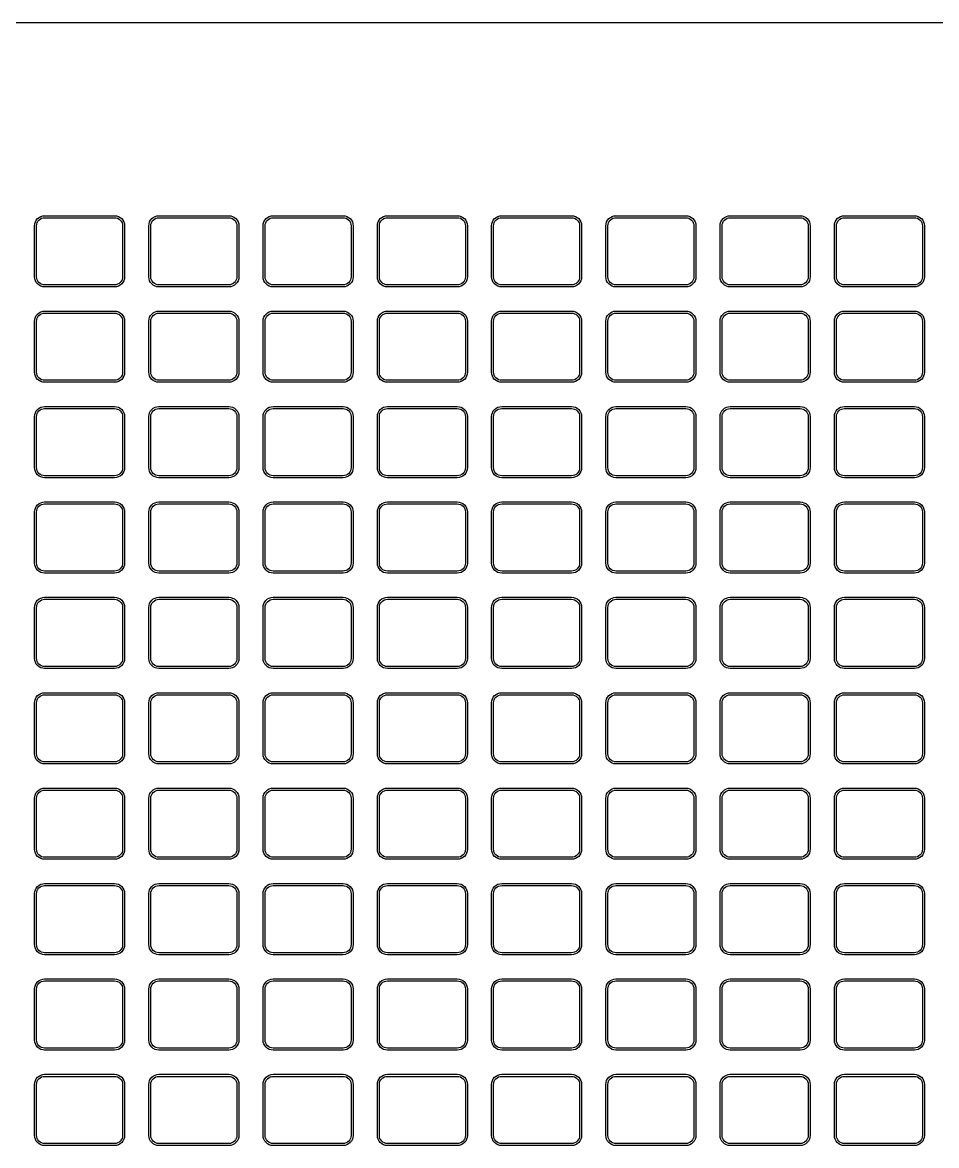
# Model space of a CAD drawing. Extents: x -776 to -647, y 130 to 286.
# Drawn here: x -743.94 to -709.94, y 208.42 to 250.21 of the extents above; entities that cross this region are included whole.
import ezdxf

# ---------------------------------------------------------------- set-up
doc = ezdxf.new("R2010")
doc.units = 0
doc.header["$MEASUREMENT"] = 0
doc.layers.add('1', color=1, linetype='CONTINUOUS')
doc.layers.add('5', color=5, linetype='CONTINUOUS')

msp = doc.modelspace()

# ---------------------------------------------------------------- linework, layer by layer
at = {"layer": '1', "color": 1}
msp.add_line((-774.021, 250.205), (-658.615, 250.205), dxfattribs=at)
at = {"layer": '1'}
for points in [[(-743.118, 243.015), (-740.518, 243.015, -0.414214), (-740.143, 242.64), (-740.143, 240.74, -0.414214), (-740.518, 240.365), (-743.118, 240.365, -0.414214), (-743.493, 240.74), (-743.493, 242.64, -0.414214)], [(-738.868, 243.015), (-736.268, 243.015, -0.414214), (-735.893, 242.64), (-735.893, 240.74, -0.414214), (-736.268, 240.365), (-738.868, 240.365, -0.414214), (-739.243, 240.74), (-739.243, 242.64, -0.414214)], [(-734.618, 243.015), (-732.018, 243.015, -0.414214), (-731.643, 242.64), (-731.643, 240.74, -0.414214), (-732.018, 240.365), (-734.618, 240.365, -0.414214), (-734.993, 240.74), (-734.993, 242.64, -0.414214)], [(-730.368, 243.015), (-727.768, 243.015, -0.414214), (-727.393, 242.64), (-727.393, 240.74, -0.414214), (-727.768, 240.365), (-730.368, 240.365, -0.414214), (-730.743, 240.74), (-730.743, 242.64, -0.414214)], [(-726.118, 243.015), (-723.518, 243.015, -0.414214), (-723.143, 242.64), (-723.143, 240.74, -0.414214), (-723.518, 240.365), (-726.118, 240.365, -0.414214), (-726.493, 240.74), (-726.493, 242.64, -0.414214)], [(-721.868, 243.015), (-719.268, 243.015, -0.414214), (-718.893, 242.64), (-718.893, 240.74, -0.414214), (-719.268, 240.365), (-721.868, 240.365, -0.414214), (-722.243, 240.74), (-722.243, 242.64, -0.414214)], [(-717.618, 243.015), (-715.018, 243.015, -0.414214), (-714.643, 242.64), (-714.643, 240.74, -0.414214), (-715.018, 240.365), (-717.618, 240.365, -0.414214), (-717.993, 240.74), (-717.993, 242.64, -0.414214)], [(-713.368, 243.015), (-710.768, 243.015, -0.414214), (-710.393, 242.64), (-710.393, 240.74, -0.414214), (-710.768, 240.365), (-713.368, 240.365, -0.414214), (-713.743, 240.74), (-713.743, 242.64, -0.414214)], [(-743.118, 239.465), (-740.518, 239.465, -0.414214), (-740.143, 239.09), (-740.143, 237.19, -0.414214), (-740.518, 236.815), (-743.118, 236.815, -0.414214), (-743.493, 237.19), (-743.493, 239.09, -0.414214)], [(-738.868, 239.465), (-736.268, 239.465, -0.414214), (-735.893, 239.09), (-735.893, 237.19, -0.414214), (-736.268, 236.815), (-738.868, 236.815, -0.414214), (-739.243, 237.19), (-739.243, 239.09, -0.414214)], [(-734.618, 239.465), (-732.018, 239.465, -0.414214), (-731.643, 239.09), (-731.643, 237.19, -0.414214), (-732.018, 236.815), (-734.618, 236.815, -0.414214), (-734.993, 237.19), (-734.993, 239.09, -0.414214)], [(-730.368, 239.465), (-727.768, 239.465, -0.414214), (-727.393, 239.09), (-727.393, 237.19, -0.414214), (-727.768, 236.815), (-730.368, 236.815, -0.414214), (-730.743, 237.19), (-730.743, 239.09, -0.414214)], [(-726.118, 239.465), (-723.518, 239.465, -0.414214), (-723.143, 239.09), (-723.143, 237.19, -0.414214), (-723.518, 236.815), (-726.118, 236.815, -0.414214), (-726.493, 237.19), (-726.493, 239.09, -0.414214)], [(-721.868, 239.465), (-719.268, 239.465, -0.414214), (-718.893, 239.09), (-718.893, 237.19, -0.414214), (-719.268, 236.815), (-721.868, 236.815, -0.414214), (-722.243, 237.19), (-722.243, 239.09, -0.414214)], [(-717.618, 239.465), (-715.018, 239.465, -0.414214), (-714.643, 239.09), (-714.643, 237.19, -0.414214), (-715.018, 236.815), (-717.618, 236.815, -0.414214), (-717.993, 237.19), (-717.993, 239.09, -0.414214)], [(-713.368, 239.465), (-710.768, 239.465, -0.414214), (-710.393, 239.09), (-710.393, 237.19, -0.414214), (-710.768, 236.815), (-713.368, 236.815, -0.414214), (-713.743, 237.19), (-713.743, 239.09, -0.414214)], [(-743.118, 235.915), (-740.518, 235.915, -0.414214), (-740.143, 235.54), (-740.143, 233.64, -0.414214), (-740.518, 233.265), (-743.118, 233.265, -0.414214), (-743.493, 233.64), (-743.493, 235.54, -0.414214)], [(-738.868, 235.915), (-736.268, 235.915, -0.414214), (-735.893, 235.54), (-735.893, 233.64, -0.414214), (-736.268, 233.265), (-738.868, 233.265, -0.414214), (-739.243, 233.64), (-739.243, 235.54, -0.414214)], [(-734.618, 235.915), (-732.018, 235.915, -0.414214), (-731.643, 235.54), (-731.643, 233.64, -0.414214), (-732.018, 233.265), (-734.618, 233.265, -0.414214), (-734.993, 233.64), (-734.993, 235.54, -0.414214)], [(-730.368, 235.915), (-727.768, 235.915, -0.414214), (-727.393, 235.54), (-727.393, 233.64, -0.414214), (-727.768, 233.265), (-730.368, 233.265, -0.414214), (-730.743, 233.64), (-730.743, 235.54, -0.414214)], [(-726.118, 235.915), (-723.518, 235.915, -0.414214), (-723.143, 235.54), (-723.143, 233.64, -0.414214), (-723.518, 233.265), (-726.118, 233.265, -0.414214), (-726.493, 233.64), (-726.493, 235.54, -0.414214)], [(-721.868, 235.915), (-719.268, 235.915, -0.414214), (-718.893, 235.54), (-718.893, 233.64, -0.414214), (-719.268, 233.265), (-721.868, 233.265, -0.414214), (-722.243, 233.64), (-722.243, 235.54, -0.414214)], [(-717.618, 235.915), (-715.018, 235.915, -0.414214), (-714.643, 235.54), (-714.643, 233.64, -0.414214), (-715.018, 233.265), (-717.618, 233.265, -0.414214), (-717.993, 233.64), (-717.993, 235.54, -0.414214)], [(-713.368, 235.915), (-710.768, 235.915, -0.414214), (-710.393, 235.54), (-710.393, 233.64, -0.414214), (-710.768, 233.265), (-713.368, 233.265, -0.414214), (-713.743, 233.64), (-713.743, 235.54, -0.414214)], [(-743.118, 232.365), (-740.518, 232.365, -0.414214), (-740.143, 231.99), (-740.143, 230.09, -0.414214), (-740.518, 229.715), (-743.118, 229.715, -0.414214), (-743.493, 230.09), (-743.493, 231.99, -0.414214)], [(-738.868, 232.365), (-736.268, 232.365, -0.414214), (-735.893, 231.99), (-735.893, 230.09, -0.414214), (-736.268, 229.715), (-738.868, 229.715, -0.414214), (-739.243, 230.09), (-739.243, 231.99, -0.414214)], [(-734.618, 232.365), (-732.018, 232.365, -0.414214), (-731.643, 231.99), (-731.643, 230.09, -0.414214), (-732.018, 229.715), (-734.618, 229.715, -0.414214), (-734.993, 230.09), (-734.993, 231.99, -0.414214)], [(-730.368, 232.365), (-727.768, 232.365, -0.414214), (-727.393, 231.99), (-727.393, 230.09, -0.414214), (-727.768, 229.715), (-730.368, 229.715, -0.414214), (-730.743, 230.09), (-730.743, 231.99, -0.414214)], [(-726.118, 232.365), (-723.518, 232.365, -0.414214), (-723.143, 231.99), (-723.143, 230.09, -0.414214), (-723.518, 229.715), (-726.118, 229.715, -0.414214), (-726.493, 230.09), (-726.493, 231.99, -0.414214)], [(-721.868, 232.365), (-719.268, 232.365, -0.414214), (-718.893, 231.99), (-718.893, 230.09, -0.414214), (-719.268, 229.715), (-721.868, 229.715, -0.414214), (-722.243, 230.09), (-722.243, 231.99, -0.414214)], [(-717.618, 232.365), (-715.018, 232.365, -0.414214), (-714.643, 231.99), (-714.643, 230.09, -0.414214), (-715.018, 229.715), (-717.618, 229.715, -0.414214), (-717.993, 230.09), (-717.993, 231.99, -0.414214)], [(-713.368, 232.365), (-710.768, 232.365, -0.414214), (-710.393, 231.99), (-710.393, 230.09, -0.414214), (-710.768, 229.715), (-713.368, 229.715, -0.414214), (-713.743, 230.09), (-713.743, 231.99, -0.414214)], [(-743.118, 228.815), (-740.518, 228.815, -0.414214), (-740.143, 228.44), (-740.143, 226.54, -0.414214), (-740.518, 226.165), (-743.118, 226.165, -0.414214), (-743.493, 226.54), (-743.493, 228.44, -0.414214)], [(-738.868, 228.815), (-736.268, 228.815, -0.414214), (-735.893, 228.44), (-735.893, 226.54, -0.414214), (-736.268, 226.165), (-738.868, 226.165, -0.414214), (-739.243, 226.54), (-739.243, 228.44, -0.414214)], [(-734.618, 228.815), (-732.018, 228.815, -0.414214), (-731.643, 228.44), (-731.643, 226.54, -0.414214), (-732.018, 226.165), (-734.618, 226.165, -0.414214), (-734.993, 226.54), (-734.993, 228.44, -0.414214)], [(-730.368, 228.815), (-727.768, 228.815, -0.414214), (-727.393, 228.44), (-727.393, 226.54, -0.414214), (-727.768, 226.165), (-730.368, 226.165, -0.414214), (-730.743, 226.54), (-730.743, 228.44, -0.414214)], [(-726.118, 228.815), (-723.518, 228.815, -0.414214), (-723.143, 228.44), (-723.143, 226.54, -0.414214), (-723.518, 226.165), (-726.118, 226.165, -0.414214), (-726.493, 226.54), (-726.493, 228.44, -0.414214)], [(-721.868, 228.815), (-719.268, 228.815, -0.414214), (-718.893, 228.44), (-718.893, 226.54, -0.414214), (-719.268, 226.165), (-721.868, 226.165, -0.414214), (-722.243, 226.54), (-722.243, 228.44, -0.414214)], [(-717.618, 228.815), (-715.018, 228.815, -0.414214), (-714.643, 228.44), (-714.643, 226.54, -0.414214), (-715.018, 226.165), (-717.618, 226.165, -0.414214), (-717.993, 226.54), (-717.993, 228.44, -0.414214)], [(-713.368, 228.815), (-710.768, 228.815, -0.414214), (-710.393, 228.44), (-710.393, 226.54, -0.414214), (-710.768, 226.165), (-713.368, 226.165, -0.414214), (-713.743, 226.54), (-713.743, 228.44, -0.414214)], [(-743.118, 225.265), (-740.518, 225.265, -0.414214), (-740.143, 224.89), (-740.143, 222.99, -0.414214), (-740.518, 222.615), (-743.118, 222.615, -0.414214), (-743.493, 222.99), (-743.493, 224.89, -0.414214)], [(-738.868, 225.265), (-736.268, 225.265, -0.414214), (-735.893, 224.89), (-735.893, 222.99, -0.414214), (-736.268, 222.615), (-738.868, 222.615, -0.414214), (-739.243, 222.99), (-739.243, 224.89, -0.414214)], [(-734.618, 225.265), (-732.018, 225.265, -0.414214), (-731.643, 224.89), (-731.643, 222.99, -0.414214), (-732.018, 222.615), (-734.618, 222.615, -0.414214), (-734.993, 222.99), (-734.993, 224.89, -0.414214)], [(-730.368, 225.265), (-727.768, 225.265, -0.414214), (-727.393, 224.89), (-727.393, 222.99, -0.414214), (-727.768, 222.615), (-730.368, 222.615, -0.414214), (-730.743, 222.99), (-730.743, 224.89, -0.414214)], [(-726.118, 225.265), (-723.518, 225.265, -0.414214), (-723.143, 224.89), (-723.143, 222.99, -0.414214), (-723.518, 222.615), (-726.118, 222.615, -0.414214), (-726.493, 222.99), (-726.493, 224.89, -0.414214)], [(-721.868, 225.265), (-719.268, 225.265, -0.414214), (-718.893, 224.89), (-718.893, 222.99, -0.414214), (-719.268, 222.615), (-721.868, 222.615, -0.414214), (-722.243, 222.99), (-722.243, 224.89, -0.414214)], [(-717.618, 225.265), (-715.018, 225.265, -0.414214), (-714.643, 224.89), (-714.643, 222.99, -0.414214), (-715.018, 222.615), (-717.618, 222.615, -0.414214), (-717.993, 222.99), (-717.993, 224.89, -0.414214)], [(-713.368, 225.265), (-710.768, 225.265, -0.414214), (-710.393, 224.89), (-710.393, 222.99, -0.414214), (-710.768, 222.615), (-713.368, 222.615, -0.414214), (-713.743, 222.99), (-713.743, 224.89, -0.414214)], [(-743.118, 221.715), (-740.518, 221.715, -0.414214), (-740.143, 221.34), (-740.143, 219.44, -0.414214), (-740.518, 219.065), (-743.118, 219.065, -0.414214), (-743.493, 219.44), (-743.493, 221.34, -0.414214)], [(-738.868, 221.715), (-736.268, 221.715, -0.414214), (-735.893, 221.34), (-735.893, 219.44, -0.414214), (-736.268, 219.065), (-738.868, 219.065, -0.414214), (-739.243, 219.44), (-739.243, 221.34, -0.414214)], [(-734.618, 221.715), (-732.018, 221.715, -0.414214), (-731.643, 221.34), (-731.643, 219.44, -0.414214), (-732.018, 219.065), (-734.618, 219.065, -0.414214), (-734.993, 219.44), (-734.993, 221.34, -0.414214)], [(-730.368, 221.715), (-727.768, 221.715, -0.414214), (-727.393, 221.34), (-727.393, 219.44, -0.414214), (-727.768, 219.065), (-730.368, 219.065, -0.414214), (-730.743, 219.44), (-730.743, 221.34, -0.414214)], [(-726.118, 221.715), (-723.518, 221.715, -0.414214), (-723.143, 221.34), (-723.143, 219.44, -0.414214), (-723.518, 219.065), (-726.118, 219.065, -0.414214), (-726.493, 219.44), (-726.493, 221.34, -0.414214)], [(-721.868, 221.715), (-719.268, 221.715, -0.414214), (-718.893, 221.34), (-718.893, 219.44, -0.414214), (-719.268, 219.065), (-721.868, 219.065, -0.414214), (-722.243, 219.44), (-722.243, 221.34, -0.414214)], [(-717.618, 221.715), (-715.018, 221.715, -0.414214), (-714.643, 221.34), (-714.643, 219.44, -0.414214), (-715.018, 219.065), (-717.618, 219.065, -0.414214), (-717.993, 219.44), (-717.993, 221.34, -0.414214)], [(-713.368, 221.715), (-710.768, 221.715, -0.414214), (-710.393, 221.34), (-710.393, 219.44, -0.414214), (-710.768, 219.065), (-713.368, 219.065, -0.414214), (-713.743, 219.44), (-713.743, 221.34, -0.414214)], [(-743.118, 218.165), (-740.518, 218.165, -0.414214), (-740.143, 217.79), (-740.143, 215.89, -0.414214), (-740.518, 215.515), (-743.118, 215.515, -0.414214), (-743.493, 215.89), (-743.493, 217.79, -0.414214)], [(-738.868, 218.165), (-736.268, 218.165, -0.414214), (-735.893, 217.79), (-735.893, 215.89, -0.414214), (-736.268, 215.515), (-738.868, 215.515, -0.414214), (-739.243, 215.89), (-739.243, 217.79, -0.414214)], [(-734.618, 218.165), (-732.018, 218.165, -0.414214), (-731.643, 217.79), (-731.643, 215.89, -0.414214), (-732.018, 215.515), (-734.618, 215.515, -0.414214), (-734.993, 215.89), (-734.993, 217.79, -0.414214)], [(-730.368, 218.165), (-727.768, 218.165, -0.414214), (-727.393, 217.79), (-727.393, 215.89, -0.414214), (-727.768, 215.515), (-730.368, 215.515, -0.414214), (-730.743, 215.89), (-730.743, 217.79, -0.414214)], [(-726.118, 218.165), (-723.518, 218.165, -0.414214), (-723.143, 217.79), (-723.143, 215.89, -0.414214), (-723.518, 215.515), (-726.118, 215.515, -0.414214), (-726.493, 215.89), (-726.493, 217.79, -0.414214)], [(-721.868, 218.165), (-719.268, 218.165, -0.414214), (-718.893, 217.79), (-718.893, 215.89, -0.414214), (-719.268, 215.515), (-721.868, 215.515, -0.414214), (-722.243, 215.89), (-722.243, 217.79, -0.414214)], [(-717.618, 218.165), (-715.018, 218.165, -0.414214), (-714.643, 217.79), (-714.643, 215.89, -0.414214), (-715.018, 215.515), (-717.618, 215.515, -0.414214), (-717.993, 215.89), (-717.993, 217.79, -0.414214)], [(-713.368, 218.165), (-710.768, 218.165, -0.414214), (-710.393, 217.79), (-710.393, 215.89, -0.414214), (-710.768, 215.515), (-713.368, 215.515, -0.414214), (-713.743, 215.89), (-713.743, 217.79, -0.414214)], [(-743.118, 214.615), (-740.518, 214.615, -0.414214), (-740.143, 214.24), (-740.143, 212.34, -0.414214), (-740.518, 211.965), (-743.118, 211.965, -0.414214), (-743.493, 212.34), (-743.493, 214.24, -0.414214)], [(-738.868, 214.615), (-736.268, 214.615, -0.414214), (-735.893, 214.24), (-735.893, 212.34, -0.414214), (-736.268, 211.965), (-738.868, 211.965, -0.414214), (-739.243, 212.34), (-739.243, 214.24, -0.414214)], [(-734.618, 214.615), (-732.018, 214.615, -0.414214), (-731.643, 214.24), (-731.643, 212.34, -0.414214), (-732.018, 211.965), (-734.618, 211.965, -0.414214), (-734.993, 212.34), (-734.993, 214.24, -0.414214)], [(-730.368, 214.615), (-727.768, 214.615, -0.414214), (-727.393, 214.24), (-727.393, 212.34, -0.414214), (-727.768, 211.965), (-730.368, 211.965, -0.414214), (-730.743, 212.34), (-730.743, 214.24, -0.414214)], [(-726.118, 214.615), (-723.518, 214.615, -0.414214), (-723.143, 214.24), (-723.143, 212.34, -0.414214), (-723.518, 211.965), (-726.118, 211.965, -0.414214), (-726.493, 212.34), (-726.493, 214.24, -0.414214)], [(-721.868, 214.615), (-719.268, 214.615, -0.414214), (-718.893, 214.24), (-718.893, 212.34, -0.414214), (-719.268, 211.965), (-721.868, 211.965, -0.414214), (-722.243, 212.34), (-722.243, 214.24, -0.414214)], [(-717.618, 214.615), (-715.018, 214.615, -0.414214), (-714.643, 214.24), (-714.643, 212.34, -0.414214), (-715.018, 211.965), (-717.618, 211.965, -0.414214), (-717.993, 212.34), (-717.993, 214.24, -0.414214)], [(-713.368, 214.615), (-710.768, 214.615, -0.414214), (-710.393, 214.24), (-710.393, 212.34, -0.414214), (-710.768, 211.965), (-713.368, 211.965, -0.414214), (-713.743, 212.34), (-713.743, 214.24, -0.414214)], [(-743.118, 211.065), (-740.518, 211.065, -0.414214), (-740.143, 210.69), (-740.143, 208.79, -0.414214), (-740.518, 208.415), (-743.118, 208.415, -0.414214), (-743.493, 208.79), (-743.493, 210.69, -0.414214)], [(-738.868, 211.065), (-736.268, 211.065, -0.414214), (-735.893, 210.69), (-735.893, 208.79, -0.414214), (-736.268, 208.415), (-738.868, 208.415, -0.414214), (-739.243, 208.79), (-739.243, 210.69, -0.414214)], [(-734.618, 211.065), (-732.018, 211.065, -0.414214), (-731.643, 210.69), (-731.643, 208.79, -0.414214), (-732.018, 208.415), (-734.618, 208.415, -0.414214), (-734.993, 208.79), (-734.993, 210.69, -0.414214)], [(-730.368, 211.065), (-727.768, 211.065, -0.414214), (-727.393, 210.69), (-727.393, 208.79, -0.414214), (-727.768, 208.415), (-730.368, 208.415, -0.414214), (-730.743, 208.79), (-730.743, 210.69, -0.414214)], [(-726.118, 211.065), (-723.518, 211.065, -0.414214), (-723.143, 210.69), (-723.143, 208.79, -0.414214), (-723.518, 208.415), (-726.118, 208.415, -0.414214), (-726.493, 208.79), (-726.493, 210.69, -0.414214)], [(-721.868, 211.065), (-719.268, 211.065, -0.414214), (-718.893, 210.69), (-718.893, 208.79, -0.414214), (-719.268, 208.415), (-721.868, 208.415, -0.414214), (-722.243, 208.79), (-722.243, 210.69, -0.414214)], [(-717.618, 211.065), (-715.018, 211.065, -0.414214), (-714.643, 210.69), (-714.643, 208.79, -0.414214), (-715.018, 208.415), (-717.618, 208.415, -0.414214), (-717.993, 208.79), (-717.993, 210.69, -0.414214)], [(-713.368, 211.065), (-710.768, 211.065, -0.414214), (-710.393, 210.69), (-710.393, 208.79, -0.414214), (-710.768, 208.415), (-713.368, 208.415, -0.414214), (-713.743, 208.79), (-713.743, 210.69, -0.414214)]]:
    msp.add_lwpolyline(points, format="xyb", close=True, dxfattribs=at)
at = {"layer": '5'}
for points in [[(-743.118, 242.94), (-740.518, 242.94, -0.414214), (-740.218, 242.64), (-740.218, 240.74, -0.414214), (-740.518, 240.44), (-743.118, 240.44, -0.414214), (-743.418, 240.74), (-743.418, 242.64, -0.414214)], [(-738.868, 242.94), (-736.268, 242.94, -0.414214), (-735.968, 242.64), (-735.968, 240.74, -0.414214), (-736.268, 240.44), (-738.868, 240.44, -0.414214), (-739.168, 240.74), (-739.168, 242.64, -0.414214)], [(-734.618, 242.94), (-732.018, 242.94, -0.414214), (-731.718, 242.64), (-731.718, 240.74, -0.414214), (-732.018, 240.44), (-734.618, 240.44, -0.414214), (-734.918, 240.74), (-734.918, 242.64, -0.414214)], [(-730.368, 242.94), (-727.768, 242.94, -0.414214), (-727.468, 242.64), (-727.468, 240.74, -0.414214), (-727.768, 240.44), (-730.368, 240.44, -0.414214), (-730.668, 240.74), (-730.668, 242.64, -0.414214)], [(-726.118, 242.94), (-723.518, 242.94, -0.414214), (-723.218, 242.64), (-723.218, 240.74, -0.414214), (-723.518, 240.44), (-726.118, 240.44, -0.414214), (-726.418, 240.74), (-726.418, 242.64, -0.414214)], [(-721.868, 242.94), (-719.268, 242.94, -0.414214), (-718.968, 242.64), (-718.968, 240.74, -0.414214), (-719.268, 240.44), (-721.868, 240.44, -0.414214), (-722.168, 240.74), (-722.168, 242.64, -0.414214)], [(-717.618, 242.94), (-715.018, 242.94, -0.414214), (-714.718, 242.64), (-714.718, 240.74, -0.414214), (-715.018, 240.44), (-717.618, 240.44, -0.414214), (-717.918, 240.74), (-717.918, 242.64, -0.414214)], [(-713.368, 242.94), (-710.768, 242.94, -0.414214), (-710.468, 242.64), (-710.468, 240.74, -0.414214), (-710.768, 240.44), (-713.368, 240.44, -0.414214), (-713.668, 240.74), (-713.668, 242.64, -0.414214)], [(-743.118, 239.39), (-740.518, 239.39, -0.414214), (-740.218, 239.09), (-740.218, 237.19, -0.414214), (-740.518, 236.89), (-743.118, 236.89, -0.414214), (-743.418, 237.19), (-743.418, 239.09, -0.414214)], [(-738.868, 239.39), (-736.268, 239.39, -0.414214), (-735.968, 239.09), (-735.968, 237.19, -0.414214), (-736.268, 236.89), (-738.868, 236.89, -0.414214), (-739.168, 237.19), (-739.168, 239.09, -0.414214)], [(-734.618, 239.39), (-732.018, 239.39, -0.414214), (-731.718, 239.09), (-731.718, 237.19, -0.414214), (-732.018, 236.89), (-734.618, 236.89, -0.414214), (-734.918, 237.19), (-734.918, 239.09, -0.414214)], [(-730.368, 239.39), (-727.768, 239.39, -0.414214), (-727.468, 239.09), (-727.468, 237.19, -0.414214), (-727.768, 236.89), (-730.368, 236.89, -0.414214), (-730.668, 237.19), (-730.668, 239.09, -0.414214)], [(-726.118, 239.39), (-723.518, 239.39, -0.414214), (-723.218, 239.09), (-723.218, 237.19, -0.414214), (-723.518, 236.89), (-726.118, 236.89, -0.414214), (-726.418, 237.19), (-726.418, 239.09, -0.414214)], [(-721.868, 239.39), (-719.268, 239.39, -0.414214), (-718.968, 239.09), (-718.968, 237.19, -0.414214), (-719.268, 236.89), (-721.868, 236.89, -0.414214), (-722.168, 237.19), (-722.168, 239.09, -0.414214)], [(-717.618, 239.39), (-715.018, 239.39, -0.414214), (-714.718, 239.09), (-714.718, 237.19, -0.414214), (-715.018, 236.89), (-717.618, 236.89, -0.414214), (-717.918, 237.19), (-717.918, 239.09, -0.414214)], [(-713.368, 239.39), (-710.768, 239.39, -0.414214), (-710.468, 239.09), (-710.468, 237.19, -0.414214), (-710.768, 236.89), (-713.368, 236.89, -0.414214), (-713.668, 237.19), (-713.668, 239.09, -0.414214)], [(-743.118, 235.84), (-740.518, 235.84, -0.414214), (-740.218, 235.54), (-740.218, 233.64, -0.414214), (-740.518, 233.34), (-743.118, 233.34, -0.414214), (-743.418, 233.64), (-743.418, 235.54, -0.414214)], [(-738.868, 235.84), (-736.268, 235.84, -0.414214), (-735.968, 235.54), (-735.968, 233.64, -0.414214), (-736.268, 233.34), (-738.868, 233.34, -0.414214), (-739.168, 233.64), (-739.168, 235.54, -0.414214)], [(-734.618, 235.84), (-732.018, 235.84, -0.414214), (-731.718, 235.54), (-731.718, 233.64, -0.414214), (-732.018, 233.34), (-734.618, 233.34, -0.414214), (-734.918, 233.64), (-734.918, 235.54, -0.414214)], [(-730.368, 235.84), (-727.768, 235.84, -0.414214), (-727.468, 235.54), (-727.468, 233.64, -0.414214), (-727.768, 233.34), (-730.368, 233.34, -0.414214), (-730.668, 233.64), (-730.668, 235.54, -0.414214)], [(-726.118, 235.84), (-723.518, 235.84, -0.414214), (-723.218, 235.54), (-723.218, 233.64, -0.414214), (-723.518, 233.34), (-726.118, 233.34, -0.414214), (-726.418, 233.64), (-726.418, 235.54, -0.414214)], [(-721.868, 235.84), (-719.268, 235.84, -0.414214), (-718.968, 235.54), (-718.968, 233.64, -0.414214), (-719.268, 233.34), (-721.868, 233.34, -0.414214), (-722.168, 233.64), (-722.168, 235.54, -0.414214)], [(-717.618, 235.84), (-715.018, 235.84, -0.414214), (-714.718, 235.54), (-714.718, 233.64, -0.414214), (-715.018, 233.34), (-717.618, 233.34, -0.414214), (-717.918, 233.64), (-717.918, 235.54, -0.414214)], [(-713.368, 235.84), (-710.768, 235.84, -0.414214), (-710.468, 235.54), (-710.468, 233.64, -0.414214), (-710.768, 233.34), (-713.368, 233.34, -0.414214), (-713.668, 233.64), (-713.668, 235.54, -0.414214)], [(-743.118, 232.29), (-740.518, 232.29, -0.414214), (-740.218, 231.99), (-740.218, 230.09, -0.414214), (-740.518, 229.79), (-743.118, 229.79, -0.414214), (-743.418, 230.09), (-743.418, 231.99, -0.414214)], [(-738.868, 232.29), (-736.268, 232.29, -0.414214), (-735.968, 231.99), (-735.968, 230.09, -0.414214), (-736.268, 229.79), (-738.868, 229.79, -0.414214), (-739.168, 230.09), (-739.168, 231.99, -0.414214)], [(-734.618, 232.29), (-732.018, 232.29, -0.414214), (-731.718, 231.99), (-731.718, 230.09, -0.414214), (-732.018, 229.79), (-734.618, 229.79, -0.414214), (-734.918, 230.09), (-734.918, 231.99, -0.414214)], [(-730.368, 232.29), (-727.768, 232.29, -0.414214), (-727.468, 231.99), (-727.468, 230.09, -0.414214), (-727.768, 229.79), (-730.368, 229.79, -0.414214), (-730.668, 230.09), (-730.668, 231.99, -0.414214)], [(-726.118, 232.29), (-723.518, 232.29, -0.414214), (-723.218, 231.99), (-723.218, 230.09, -0.414214), (-723.518, 229.79), (-726.118, 229.79, -0.414214), (-726.418, 230.09), (-726.418, 231.99, -0.414214)], [(-721.868, 232.29), (-719.268, 232.29, -0.414214), (-718.968, 231.99), (-718.968, 230.09, -0.414214), (-719.268, 229.79), (-721.868, 229.79, -0.414214), (-722.168, 230.09), (-722.168, 231.99, -0.414214)], [(-717.618, 232.29), (-715.018, 232.29, -0.414214), (-714.718, 231.99), (-714.718, 230.09, -0.414214), (-715.018, 229.79), (-717.618, 229.79, -0.414214), (-717.918, 230.09), (-717.918, 231.99, -0.414214)], [(-713.368, 232.29), (-710.768, 232.29, -0.414214), (-710.468, 231.99), (-710.468, 230.09, -0.414214), (-710.768, 229.79), (-713.368, 229.79, -0.414214), (-713.668, 230.09), (-713.668, 231.99, -0.414214)], [(-743.118, 228.74), (-740.518, 228.74, -0.414214), (-740.218, 228.44), (-740.218, 226.54, -0.414214), (-740.518, 226.24), (-743.118, 226.24, -0.414214), (-743.418, 226.54), (-743.418, 228.44, -0.414214)], [(-738.868, 228.74), (-736.268, 228.74, -0.414214), (-735.968, 228.44), (-735.968, 226.54, -0.414214), (-736.268, 226.24), (-738.868, 226.24, -0.414214), (-739.168, 226.54), (-739.168, 228.44, -0.414214)], [(-734.618, 228.74), (-732.018, 228.74, -0.414214), (-731.718, 228.44), (-731.718, 226.54, -0.414214), (-732.018, 226.24), (-734.618, 226.24, -0.414214), (-734.918, 226.54), (-734.918, 228.44, -0.414214)], [(-730.368, 228.74), (-727.768, 228.74, -0.414214), (-727.468, 228.44), (-727.468, 226.54, -0.414214), (-727.768, 226.24), (-730.368, 226.24, -0.414214), (-730.668, 226.54), (-730.668, 228.44, -0.414214)], [(-726.118, 228.74), (-723.518, 228.74, -0.414214), (-723.218, 228.44), (-723.218, 226.54, -0.414214), (-723.518, 226.24), (-726.118, 226.24, -0.414214), (-726.418, 226.54), (-726.418, 228.44, -0.414214)], [(-721.868, 228.74), (-719.268, 228.74, -0.414214), (-718.968, 228.44), (-718.968, 226.54, -0.414214), (-719.268, 226.24), (-721.868, 226.24, -0.414214), (-722.168, 226.54), (-722.168, 228.44, -0.414214)], [(-717.618, 228.74), (-715.018, 228.74, -0.414214), (-714.718, 228.44), (-714.718, 226.54, -0.414214), (-715.018, 226.24), (-717.618, 226.24, -0.414214), (-717.918, 226.54), (-717.918, 228.44, -0.414214)], [(-713.368, 228.74), (-710.768, 228.74, -0.414214), (-710.468, 228.44), (-710.468, 226.54, -0.414214), (-710.768, 226.24), (-713.368, 226.24, -0.414214), (-713.668, 226.54), (-713.668, 228.44, -0.414214)], [(-743.118, 225.19), (-740.518, 225.19, -0.414214), (-740.218, 224.89), (-740.218, 222.99, -0.414214), (-740.518, 222.69), (-743.118, 222.69, -0.414214), (-743.418, 222.99), (-743.418, 224.89, -0.414214)], [(-738.868, 225.19), (-736.268, 225.19, -0.414214), (-735.968, 224.89), (-735.968, 222.99, -0.414214), (-736.268, 222.69), (-738.868, 222.69, -0.414214), (-739.168, 222.99), (-739.168, 224.89, -0.414214)], [(-734.618, 225.19), (-732.018, 225.19, -0.414214), (-731.718, 224.89), (-731.718, 222.99, -0.414214), (-732.018, 222.69), (-734.618, 222.69, -0.414214), (-734.918, 222.99), (-734.918, 224.89, -0.414214)], [(-730.368, 225.19), (-727.768, 225.19, -0.414214), (-727.468, 224.89), (-727.468, 222.99, -0.414214), (-727.768, 222.69), (-730.368, 222.69, -0.414214), (-730.668, 222.99), (-730.668, 224.89, -0.414214)], [(-726.118, 225.19), (-723.518, 225.19, -0.414214), (-723.218, 224.89), (-723.218, 222.99, -0.414214), (-723.518, 222.69), (-726.118, 222.69, -0.414214), (-726.418, 222.99), (-726.418, 224.89, -0.414214)], [(-721.868, 225.19), (-719.268, 225.19, -0.414214), (-718.968, 224.89), (-718.968, 222.99, -0.414214), (-719.268, 222.69), (-721.868, 222.69, -0.414214), (-722.168, 222.99), (-722.168, 224.89, -0.414214)], [(-717.618, 225.19), (-715.018, 225.19, -0.414214), (-714.718, 224.89), (-714.718, 222.99, -0.414214), (-715.018, 222.69), (-717.618, 222.69, -0.414214), (-717.918, 222.99), (-717.918, 224.89, -0.414214)], [(-713.368, 225.19), (-710.768, 225.19, -0.414214), (-710.468, 224.89), (-710.468, 222.99, -0.414214), (-710.768, 222.69), (-713.368, 222.69, -0.414214), (-713.668, 222.99), (-713.668, 224.89, -0.414214)], [(-743.118, 221.64), (-740.518, 221.64, -0.414214), (-740.218, 221.34), (-740.218, 219.44, -0.414214), (-740.518, 219.14), (-743.118, 219.14, -0.414214), (-743.418, 219.44), (-743.418, 221.34, -0.414214)], [(-738.868, 221.64), (-736.268, 221.64, -0.414214), (-735.968, 221.34), (-735.968, 219.44, -0.414214), (-736.268, 219.14), (-738.868, 219.14, -0.414214), (-739.168, 219.44), (-739.168, 221.34, -0.414214)], [(-734.618, 221.64), (-732.018, 221.64, -0.414214), (-731.718, 221.34), (-731.718, 219.44, -0.414214), (-732.018, 219.14), (-734.618, 219.14, -0.414214), (-734.918, 219.44), (-734.918, 221.34, -0.414214)], [(-730.368, 221.64), (-727.768, 221.64, -0.414214), (-727.468, 221.34), (-727.468, 219.44, -0.414214), (-727.768, 219.14), (-730.368, 219.14, -0.414214), (-730.668, 219.44), (-730.668, 221.34, -0.414214)], [(-726.118, 221.64), (-723.518, 221.64, -0.414214), (-723.218, 221.34), (-723.218, 219.44, -0.414214), (-723.518, 219.14), (-726.118, 219.14, -0.414214), (-726.418, 219.44), (-726.418, 221.34, -0.414214)], [(-721.868, 221.64), (-719.268, 221.64, -0.414214), (-718.968, 221.34), (-718.968, 219.44, -0.414214), (-719.268, 219.14), (-721.868, 219.14, -0.414214), (-722.168, 219.44), (-722.168, 221.34, -0.414214)], [(-717.618, 221.64), (-715.018, 221.64, -0.414214), (-714.718, 221.34), (-714.718, 219.44, -0.414214), (-715.018, 219.14), (-717.618, 219.14, -0.414214), (-717.918, 219.44), (-717.918, 221.34, -0.414214)], [(-713.368, 221.64), (-710.768, 221.64, -0.414214), (-710.468, 221.34), (-710.468, 219.44, -0.414214), (-710.768, 219.14), (-713.368, 219.14, -0.414214), (-713.668, 219.44), (-713.668, 221.34, -0.414214)], [(-743.118, 218.09), (-740.518, 218.09, -0.414214), (-740.218, 217.79), (-740.218, 215.89, -0.414214), (-740.518, 215.59), (-743.118, 215.59, -0.414214), (-743.418, 215.89), (-743.418, 217.79, -0.414214)], [(-738.868, 218.09), (-736.268, 218.09, -0.414214), (-735.968, 217.79), (-735.968, 215.89, -0.414214), (-736.268, 215.59), (-738.868, 215.59, -0.414214), (-739.168, 215.89), (-739.168, 217.79, -0.414214)], [(-734.618, 218.09), (-732.018, 218.09, -0.414214), (-731.718, 217.79), (-731.718, 215.89, -0.414214), (-732.018, 215.59), (-734.618, 215.59, -0.414214), (-734.918, 215.89), (-734.918, 217.79, -0.414214)], [(-730.368, 218.09), (-727.768, 218.09, -0.414214), (-727.468, 217.79), (-727.468, 215.89, -0.414214), (-727.768, 215.59), (-730.368, 215.59, -0.414214), (-730.668, 215.89), (-730.668, 217.79, -0.414214)], [(-726.118, 218.09), (-723.518, 218.09, -0.414214), (-723.218, 217.79), (-723.218, 215.89, -0.414214), (-723.518, 215.59), (-726.118, 215.59, -0.414214), (-726.418, 215.89), (-726.418, 217.79, -0.414214)], [(-721.868, 218.09), (-719.268, 218.09, -0.414214), (-718.968, 217.79), (-718.968, 215.89, -0.414214), (-719.268, 215.59), (-721.868, 215.59, -0.414214), (-722.168, 215.89), (-722.168, 217.79, -0.414214)], [(-717.618, 218.09), (-715.018, 218.09, -0.414214), (-714.718, 217.79), (-714.718, 215.89, -0.414214), (-715.018, 215.59), (-717.618, 215.59, -0.414214), (-717.918, 215.89), (-717.918, 217.79, -0.414214)], [(-713.368, 218.09), (-710.768, 218.09, -0.414214), (-710.468, 217.79), (-710.468, 215.89, -0.414214), (-710.768, 215.59), (-713.368, 215.59, -0.414214), (-713.668, 215.89), (-713.668, 217.79, -0.414214)], [(-743.118, 214.54), (-740.518, 214.54, -0.414214), (-740.218, 214.24), (-740.218, 212.34, -0.414214), (-740.518, 212.04), (-743.118, 212.04, -0.414214), (-743.418, 212.34), (-743.418, 214.24, -0.414214)], [(-738.868, 214.54), (-736.268, 214.54, -0.414214), (-735.968, 214.24), (-735.968, 212.34, -0.414214), (-736.268, 212.04), (-738.868, 212.04, -0.414214), (-739.168, 212.34), (-739.168, 214.24, -0.414214)], [(-734.618, 214.54), (-732.018, 214.54, -0.414214), (-731.718, 214.24), (-731.718, 212.34, -0.414214), (-732.018, 212.04), (-734.618, 212.04, -0.414214), (-734.918, 212.34), (-734.918, 214.24, -0.414214)], [(-730.368, 214.54), (-727.768, 214.54, -0.414214), (-727.468, 214.24), (-727.468, 212.34, -0.414214), (-727.768, 212.04), (-730.368, 212.04, -0.414214), (-730.668, 212.34), (-730.668, 214.24, -0.414214)], [(-726.118, 214.54), (-723.518, 214.54, -0.414214), (-723.218, 214.24), (-723.218, 212.34, -0.414214), (-723.518, 212.04), (-726.118, 212.04, -0.414214), (-726.418, 212.34), (-726.418, 214.24, -0.414214)], [(-721.868, 214.54), (-719.268, 214.54, -0.414214), (-718.968, 214.24), (-718.968, 212.34, -0.414214), (-719.268, 212.04), (-721.868, 212.04, -0.414214), (-722.168, 212.34), (-722.168, 214.24, -0.414214)], [(-717.618, 214.54), (-715.018, 214.54, -0.414214), (-714.718, 214.24), (-714.718, 212.34, -0.414214), (-715.018, 212.04), (-717.618, 212.04, -0.414214), (-717.918, 212.34), (-717.918, 214.24, -0.414214)], [(-713.368, 214.54), (-710.768, 214.54, -0.414214), (-710.468, 214.24), (-710.468, 212.34, -0.414214), (-710.768, 212.04), (-713.368, 212.04, -0.414214), (-713.668, 212.34), (-713.668, 214.24, -0.414214)], [(-743.118, 210.99), (-740.518, 210.99, -0.414214), (-740.218, 210.69), (-740.218, 208.79, -0.414214), (-740.518, 208.49), (-743.118, 208.49, -0.414214), (-743.418, 208.79), (-743.418, 210.69, -0.414214)], [(-738.868, 210.99), (-736.268, 210.99, -0.414214), (-735.968, 210.69), (-735.968, 208.79, -0.414214), (-736.268, 208.49), (-738.868, 208.49, -0.414214), (-739.168, 208.79), (-739.168, 210.69, -0.414214)], [(-734.618, 210.99), (-732.018, 210.99, -0.414214), (-731.718, 210.69), (-731.718, 208.79, -0.414214), (-732.018, 208.49), (-734.618, 208.49, -0.414214), (-734.918, 208.79), (-734.918, 210.69, -0.414214)], [(-730.368, 210.99), (-727.768, 210.99, -0.414214), (-727.468, 210.69), (-727.468, 208.79, -0.414214), (-727.768, 208.49), (-730.368, 208.49, -0.414214), (-730.668, 208.79), (-730.668, 210.69, -0.414214)], [(-726.118, 210.99), (-723.518, 210.99, -0.414214), (-723.218, 210.69), (-723.218, 208.79, -0.414214), (-723.518, 208.49), (-726.118, 208.49, -0.414214), (-726.418, 208.79), (-726.418, 210.69, -0.414214)], [(-721.868, 210.99), (-719.268, 210.99, -0.414214), (-718.968, 210.69), (-718.968, 208.79, -0.414214), (-719.268, 208.49), (-721.868, 208.49, -0.414214), (-722.168, 208.79), (-722.168, 210.69, -0.414214)], [(-717.618, 210.99), (-715.018, 210.99, -0.414214), (-714.718, 210.69), (-714.718, 208.79, -0.414214), (-715.018, 208.49), (-717.618, 208.49, -0.414214), (-717.918, 208.79), (-717.918, 210.69, -0.414214)], [(-713.368, 210.99), (-710.768, 210.99, -0.414214), (-710.468, 210.69), (-710.468, 208.79, -0.414214), (-710.768, 208.49), (-713.368, 208.49, -0.414214), (-713.668, 208.79), (-713.668, 210.69, -0.414214)]]:
    msp.add_lwpolyline(points, format="xyb", close=True, dxfattribs=at)

doc.saveas('drawing.dxf')
